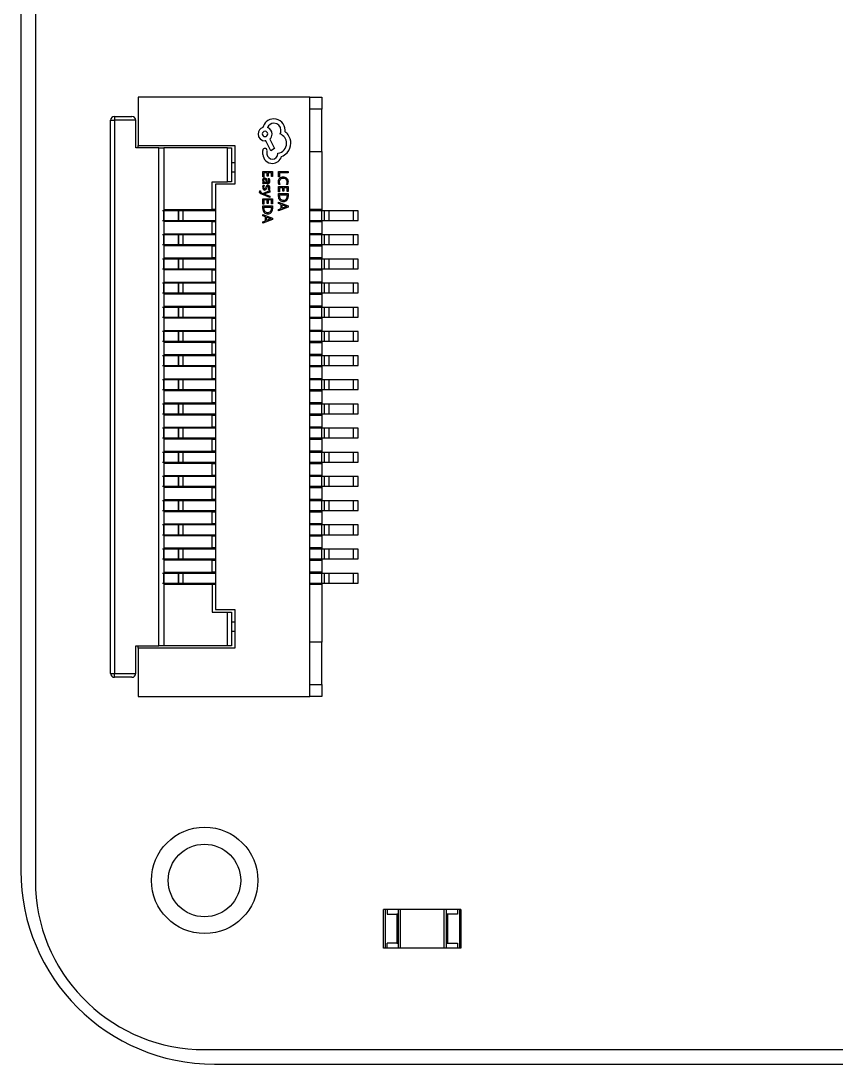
# Model space of a CAD drawing. Header units: millimetres. Extents: x -265 to 612, y -305 to 248.
# Drawn here: x 441.11 to 457.97, y -210.4 to -188.82 of the extents above; entities that cross this region are included whole.
import ezdxf

# ---------------------------------------------------------------- set-up
doc = ezdxf.new("R2010")
doc.units = ezdxf.units.MM
doc.header["$MEASUREMENT"] = 0
doc.layers.add('图层0000', color=7, linetype='Continuous', lineweight=25)

msp = doc.modelspace()

# ---------------------------------------------------------------- linework, layer by layer
at = {"layer": '图层0000', "color": 7, "linetype": 'Continuous', "lineweight": 25}
for p, q in [((441.414, -187.28), (441.414, -206.6)), ((441.114, -187.385), (441.114, -206.4)), ((447.089, -190.4), (443.539, -190.4)), ((443.539, -190.4), (443.539, -191.4)), ((447.089, -202.8), (447.089, -190.4)), ((447.089, -190.4), (447.339, -190.4)), ((447.339, -190.4), (447.339, -190.65)), ((447.339, -190.65), (447.089, -190.65)), ((447.339, -191.525), (447.339, -190.65)), ((442.969, -202.32), (442.969, -190.88)), ((442.969, -190.88), (443.049, -190.88)), ((443.049, -190.8), (443.409, -190.8)), ((443.049, -190.8), (443.049, -190.88)), ((443.049, -190.88), (443.049, -202.32)), ((443.489, -190.88), (443.049, -190.88)), ((443.489, -191.45), (443.489, -190.88)), ((446.178, -191.308), (446.163, -191.308)), ((446.285, -191.511), (446.178, -191.308)), ((446.26, -191.272), (446.361, -191.466)), ((443.969, -191.45), (443.489, -191.45)), ((443.539, -191.4), (445.539, -191.4)), ((443.539, -191.45), (443.539, -191.4)), ((443.969, -201.75), (443.969, -191.45)), ((443.969, -191.45), (444.069, -191.45)), ((445.389, -191.45), (444.069, -191.45)), ((444.069, -191.45), (444.069, -192.725)), ((445.389, -191.45), (445.469, -191.45)), ((445.389, -192.15), (445.389, -191.45)), ((445.469, -191.45), (445.469, -192.15)), ((445.539, -191.4), (445.539, -192.2)), ((446.114, -191.587), (446.114, -191.502)), ((446.202, -191.514), (446.202, -191.579)), ((446.361, -191.466), (446.285, -191.511)), ((446.428, -191.57), (446.428, -191.558)), ((447.089, -191.525), (447.339, -191.525)), ((447.339, -191.525), (447.339, -192.725)), ((445.469, -191.75), (445.539, -191.75)), ((445.539, -191.95), (445.469, -191.95)), ((446.115, -192.048), (446.115, -191.939)), ((446.115, -191.939), (446.318, -191.939)), ((446.138, -191.965), (446.138, -192.048)), ((446.206, -191.965), (446.138, -191.965)), ((446.206, -192.038), (446.206, -191.965)), ((446.295, -191.965), (446.23, -191.965)), ((446.23, -191.965), (446.23, -192.038)), ((446.295, -192.044), (446.295, -191.965)), ((446.318, -191.939), (446.318, -192.044)), ((446.438, -192.046), (446.438, -191.939)), ((446.438, -191.939), (446.641, -191.939)), ((446.461, -191.965), (446.461, -192.046)), ((446.641, -191.965), (446.461, -191.965)), ((446.641, -191.939), (446.641, -191.965)), ((445.069, -192.15), (445.389, -192.15)), ((445.069, -192.725), (445.069, -192.15)), ((445.539, -192.2), (445.139, -192.2)), ((445.139, -192.2), (445.139, -201)), ((445.469, -192.15), (445.389, -192.15)), ((446.138, -192.048), (446.115, -192.048)), ((446.115, -192.189), (446.115, -192.164)), ((446.115, -192.164), (446.137, -192.164)), ((446.208, -192.189), (446.115, -192.189)), ((446.12, -192.224), (446.146, -192.224)), ((446.188, -192.164), (446.174, -192.164)), ((446.183, -192.13), (446.188, -192.164)), ((446.201, -192.121), (446.207, -192.164)), ((446.23, -192.038), (446.206, -192.038)), ((446.225, -192.087), (446.25, -192.087)), ((446.318, -192.044), (446.295, -192.044)), ((446.461, -192.046), (446.438, -192.046)), ((446.438, -192.357), (446.438, -192.248)), ((446.438, -192.248), (446.641, -192.248)), ((446.471, -192.207), (446.446, -192.207)), ((446.636, -192.207), (446.609, -192.207)), ((446.641, -192.248), (446.641, -192.352)), ((446.049, -192.341), (446.071, -192.341)), ((446.089, -192.381), (446.115, -192.392)), ((446.26, -192.475), (446.093, -192.409)), ((446.115, -192.392), (446.26, -192.335)), ((446.151, -192.402), (446.139, -192.405)), ((446.26, -192.364), (446.151, -192.402)), ((446.151, -192.409), (446.26, -192.448)), ((446.257, -192.315), (446.232, -192.315)), ((446.26, -192.335), (446.26, -192.364)), ((446.26, -192.448), (446.26, -192.475)), ((446.461, -192.357), (446.438, -192.357)), ((446.438, -192.451), (446.438, -192.395)), ((446.438, -192.395), (446.641, -192.395)), ((446.461, -192.274), (446.461, -192.357)), ((446.529, -192.274), (446.461, -192.274)), ((446.461, -192.422), (446.617, -192.422)), ((446.461, -192.451), (446.461, -192.422)), ((446.529, -192.347), (446.529, -192.274)), ((446.552, -192.347), (446.529, -192.347)), ((446.617, -192.274), (446.552, -192.274)), ((446.552, -192.274), (446.552, -192.347)), ((446.617, -192.352), (446.617, -192.274)), ((446.641, -192.352), (446.617, -192.352)), ((446.617, -192.422), (446.617, -192.452)), ((446.641, -192.395), (446.641, -192.453)), ((446.115, -192.612), (446.115, -192.502)), ((446.115, -192.502), (446.318, -192.502)), ((446.138, -192.612), (446.115, -192.612)), ((446.115, -192.706), (446.115, -192.65)), ((446.115, -192.65), (446.318, -192.65)), ((446.138, -192.528), (446.138, -192.612)), ((446.206, -192.528), (446.138, -192.528)), ((446.138, -192.676), (446.295, -192.676)), ((446.138, -192.706), (446.138, -192.676)), ((446.206, -192.601), (446.206, -192.528)), ((446.23, -192.601), (446.206, -192.601)), ((446.295, -192.528), (446.23, -192.528)), ((446.23, -192.528), (446.23, -192.601)), ((446.295, -192.607), (446.295, -192.528)), ((446.318, -192.607), (446.295, -192.607)), ((446.295, -192.676), (446.295, -192.707)), ((446.318, -192.502), (446.318, -192.607)), ((446.318, -192.65), (446.318, -192.708)), ((446.438, -192.601), (446.438, -192.572)), ((446.438, -192.572), (446.641, -192.65)), ((446.493, -192.621), (446.438, -192.601)), ((446.641, -192.678), (446.438, -192.755)), ((446.493, -192.705), (446.493, -192.621)), ((446.516, -192.697), (446.516, -192.629)), ((446.516, -192.629), (446.601, -192.659)), ((446.601, -192.667), (446.516, -192.697)), ((446.641, -192.65), (446.641, -192.678)), ((444.071, -192.75), (444.039, -192.75)), ((444.069, -192.725), (445.069, -192.725)), ((444.069, -192.725), (444.069, -192.975)), ((444.371, -192.75), (444.071, -192.75)), ((444.071, -192.95), (444.071, -192.75)), ((444.47, -192.75), (444.37, -192.75)), ((444.37, -192.75), (444.37, -192.95)), ((444.371, -192.95), (444.371, -192.75)), ((445.139, -192.75), (444.47, -192.75)), ((444.47, -192.95), (444.47, -192.75)), ((445.139, -192.725), (445.069, -192.725)), ((446.115, -192.856), (446.115, -192.827)), ((446.115, -192.827), (446.318, -192.904)), ((446.17, -192.875), (446.115, -192.856)), ((446.17, -192.96), (446.17, -192.875)), ((446.193, -192.952), (446.193, -192.884)), ((446.193, -192.884), (446.278, -192.914)), ((446.438, -192.726), (446.493, -192.705)), ((446.438, -192.755), (446.438, -192.726)), ((447.339, -192.725), (447.089, -192.725)), ((447.339, -192.75), (447.089, -192.75)), ((447.339, -192.725), (447.339, -192.75)), ((447.339, -192.95), (447.339, -192.75)), ((447.389, -192.75), (447.339, -192.75)), ((447.489, -192.75), (447.339, -192.75)), ((447.389, -192.95), (447.389, -192.75)), ((447.489, -192.95), (447.489, -192.75)), ((447.989, -192.75), (447.489, -192.75)), ((448.089, -192.75), (447.989, -192.75)), ((447.989, -192.95), (447.989, -192.75)), ((448.089, -192.95), (448.089, -192.75)), ((444.039, -192.95), (444.071, -192.95)), ((445.069, -192.975), (444.069, -192.975)), ((444.069, -192.975), (444.069, -193.225)), ((444.071, -192.95), (444.371, -192.95)), ((444.37, -192.95), (444.47, -192.95)), ((444.47, -192.95), (445.139, -192.95)), ((445.069, -193.225), (445.069, -192.975)), ((445.069, -192.975), (445.139, -192.975)), ((446.318, -192.932), (446.115, -193.01)), ((446.115, -192.981), (446.17, -192.96)), ((446.115, -193.01), (446.115, -192.981)), ((446.278, -192.921), (446.193, -192.952)), ((446.318, -192.904), (446.318, -192.932)), ((447.089, -192.95), (447.339, -192.95)), ((447.089, -192.975), (447.339, -192.975)), ((447.339, -192.95), (447.389, -192.95)), ((447.339, -192.95), (447.489, -192.95)), ((447.339, -192.95), (447.339, -192.975)), ((447.339, -192.975), (447.339, -193.225)), ((447.489, -192.95), (447.989, -192.95)), ((447.989, -192.95), (448.089, -192.95)), ((444.071, -193.25), (444.039, -193.25)), ((444.069, -193.225), (445.069, -193.225)), ((444.069, -193.225), (444.069, -193.475)), ((444.371, -193.25), (444.071, -193.25)), ((444.071, -193.45), (444.071, -193.25)), ((444.47, -193.25), (444.37, -193.25)), ((444.37, -193.25), (444.37, -193.45)), ((444.371, -193.45), (444.371, -193.25)), ((445.139, -193.25), (444.47, -193.25)), ((444.47, -193.45), (444.47, -193.25)), ((445.139, -193.225), (445.069, -193.225)), ((447.339, -193.225), (447.089, -193.225)), ((447.339, -193.25), (447.089, -193.25)), ((447.339, -193.225), (447.339, -193.25)), ((447.339, -193.45), (447.339, -193.25)), ((447.389, -193.25), (447.339, -193.25)), ((447.489, -193.25), (447.339, -193.25)), ((447.389, -193.45), (447.389, -193.25)), ((447.489, -193.45), (447.489, -193.25)), ((447.989, -193.25), (447.489, -193.25)), ((448.089, -193.25), (447.989, -193.25)), ((447.989, -193.45), (447.989, -193.25)), ((448.089, -193.45), (448.089, -193.25)), ((444.039, -193.45), (444.071, -193.45)), ((445.069, -193.475), (444.069, -193.475)), ((444.069, -193.475), (444.069, -193.725)), ((444.071, -193.45), (444.371, -193.45)), ((444.37, -193.45), (444.47, -193.45)), ((444.47, -193.45), (445.139, -193.45)), ((445.069, -193.725), (445.069, -193.475)), ((445.069, -193.475), (445.139, -193.475)), ((447.089, -193.45), (447.339, -193.45)), ((447.089, -193.475), (447.339, -193.475)), ((447.339, -193.45), (447.389, -193.45)), ((447.339, -193.45), (447.489, -193.45)), ((447.339, -193.45), (447.339, -193.475)), ((447.339, -193.475), (447.339, -193.725)), ((447.489, -193.45), (447.989, -193.45)), ((447.989, -193.45), (448.089, -193.45)), ((444.071, -193.75), (444.039, -193.75)), ((444.069, -193.725), (445.069, -193.725)), ((444.069, -193.725), (444.069, -193.975)), ((444.371, -193.75), (444.071, -193.75)), ((444.071, -193.95), (444.071, -193.75)), ((444.47, -193.75), (444.37, -193.75)), ((444.37, -193.75), (444.37, -193.95)), ((444.371, -193.95), (444.371, -193.75)), ((445.139, -193.75), (444.47, -193.75)), ((444.47, -193.95), (444.47, -193.75)), ((445.139, -193.725), (445.069, -193.725)), ((447.339, -193.725), (447.089, -193.725)), ((447.339, -193.75), (447.089, -193.75)), ((447.339, -193.725), (447.339, -193.75)), ((447.339, -193.95), (447.339, -193.75)), ((447.389, -193.75), (447.339, -193.75)), ((447.489, -193.75), (447.339, -193.75)), ((447.389, -193.95), (447.389, -193.75)), ((447.489, -193.95), (447.489, -193.75)), ((447.989, -193.75), (447.489, -193.75)), ((448.089, -193.75), (447.989, -193.75)), ((447.989, -193.95), (447.989, -193.75)), ((448.089, -193.95), (448.089, -193.75)), ((444.039, -193.95), (444.071, -193.95)), ((445.069, -193.975), (444.069, -193.975)), ((444.069, -193.975), (444.069, -194.225)), ((444.071, -193.95), (444.371, -193.95)), ((444.37, -193.95), (444.47, -193.95)), ((444.47, -193.95), (445.139, -193.95)), ((445.069, -194.225), (445.069, -193.975)), ((445.069, -193.975), (445.139, -193.975)), ((447.089, -193.95), (447.339, -193.95)), ((447.089, -193.975), (447.339, -193.975)), ((447.339, -193.95), (447.389, -193.95)), ((447.339, -193.95), (447.489, -193.95)), ((447.339, -193.95), (447.339, -193.975)), ((447.339, -193.975), (447.339, -194.225)), ((447.489, -193.95), (447.989, -193.95)), ((447.989, -193.95), (448.089, -193.95)), ((444.071, -194.25), (444.039, -194.25)), ((444.069, -194.225), (445.069, -194.225)), ((444.069, -194.225), (444.069, -194.475)), ((444.371, -194.25), (444.071, -194.25)), ((444.071, -194.45), (444.071, -194.25)), ((444.47, -194.25), (444.37, -194.25)), ((444.37, -194.25), (444.37, -194.45)), ((444.371, -194.45), (444.371, -194.25)), ((445.139, -194.25), (444.47, -194.25)), ((444.47, -194.45), (444.47, -194.25)), ((445.139, -194.225), (445.069, -194.225)), ((447.339, -194.225), (447.089, -194.225)), ((447.339, -194.25), (447.089, -194.25)), ((447.339, -194.225), (447.339, -194.25)), ((447.339, -194.45), (447.339, -194.25)), ((447.389, -194.25), (447.339, -194.25)), ((447.489, -194.25), (447.339, -194.25)), ((447.389, -194.45), (447.389, -194.25)), ((447.489, -194.45), (447.489, -194.25)), ((447.989, -194.25), (447.489, -194.25)), ((448.089, -194.25), (447.989, -194.25)), ((447.989, -194.45), (447.989, -194.25)), ((448.089, -194.45), (448.089, -194.25)), ((444.039, -194.45), (444.071, -194.45)), ((445.069, -194.475), (444.069, -194.475)), ((444.069, -194.475), (444.069, -194.725)), ((444.071, -194.45), (444.371, -194.45)), ((444.37, -194.45), (444.47, -194.45)), ((444.47, -194.45), (445.139, -194.45)), ((445.069, -194.725), (445.069, -194.475)), ((445.069, -194.475), (445.139, -194.475)), ((447.089, -194.45), (447.339, -194.45)), ((447.089, -194.475), (447.339, -194.475)), ((447.339, -194.45), (447.389, -194.45)), ((447.339, -194.45), (447.489, -194.45)), ((447.339, -194.45), (447.339, -194.475)), ((447.339, -194.475), (447.339, -194.725)), ((447.489, -194.45), (447.989, -194.45)), ((447.989, -194.45), (448.089, -194.45)), ((444.071, -194.75), (444.039, -194.75)), ((444.069, -194.725), (445.069, -194.725)), ((444.069, -194.725), (444.069, -194.975)), ((444.371, -194.75), (444.071, -194.75)), ((444.071, -194.95), (444.071, -194.75)), ((444.47, -194.75), (444.37, -194.75)), ((444.37, -194.75), (444.37, -194.95)), ((444.371, -194.95), (444.371, -194.75)), ((445.139, -194.75), (444.47, -194.75)), ((444.47, -194.95), (444.47, -194.75)), ((445.139, -194.725), (445.069, -194.725)), ((447.339, -194.725), (447.089, -194.725)), ((447.339, -194.75), (447.089, -194.75)), ((447.339, -194.725), (447.339, -194.75)), ((447.339, -194.95), (447.339, -194.75)), ((447.389, -194.75), (447.339, -194.75)), ((447.489, -194.75), (447.339, -194.75)), ((447.389, -194.95), (447.389, -194.75)), ((447.489, -194.95), (447.489, -194.75)), ((447.989, -194.75), (447.489, -194.75)), ((448.089, -194.75), (447.989, -194.75)), ((447.989, -194.95), (447.989, -194.75)), ((448.089, -194.95), (448.089, -194.75)), ((444.039, -194.95), (444.071, -194.95)), ((445.069, -194.975), (444.069, -194.975)), ((444.069, -194.975), (444.069, -195.225)), ((444.071, -194.95), (444.371, -194.95)), ((444.37, -194.95), (444.47, -194.95)), ((444.47, -194.95), (445.139, -194.95)), ((445.069, -195.225), (445.069, -194.975)), ((445.069, -194.975), (445.139, -194.975)), ((447.089, -194.95), (447.339, -194.95)), ((447.089, -194.975), (447.339, -194.975)), ((447.339, -194.95), (447.389, -194.95)), ((447.339, -194.95), (447.489, -194.95)), ((447.339, -194.95), (447.339, -194.975)), ((447.339, -194.975), (447.339, -195.225)), ((447.489, -194.95), (447.989, -194.95)), ((447.989, -194.95), (448.089, -194.95)), ((444.071, -195.25), (444.039, -195.25)), ((444.069, -195.225), (445.069, -195.225)), ((444.069, -195.225), (444.069, -195.475)), ((444.371, -195.25), (444.071, -195.25)), ((444.071, -195.45), (444.071, -195.25)), ((444.47, -195.25), (444.37, -195.25)), ((444.37, -195.25), (444.37, -195.45)), ((444.371, -195.45), (444.371, -195.25)), ((445.139, -195.25), (444.47, -195.25)), ((444.47, -195.45), (444.47, -195.25)), ((445.139, -195.225), (445.069, -195.225)), ((447.339, -195.225), (447.089, -195.225)), ((447.339, -195.25), (447.089, -195.25)), ((447.339, -195.225), (447.339, -195.25)), ((447.339, -195.45), (447.339, -195.25)), ((447.389, -195.25), (447.339, -195.25)), ((447.489, -195.25), (447.339, -195.25)), ((447.389, -195.45), (447.389, -195.25)), ((447.489, -195.45), (447.489, -195.25)), ((447.989, -195.25), (447.489, -195.25)), ((448.089, -195.25), (447.989, -195.25)), ((447.989, -195.45), (447.989, -195.25)), ((448.089, -195.45), (448.089, -195.25)), ((444.039, -195.45), (444.071, -195.45)), ((445.069, -195.475), (444.069, -195.475)), ((444.069, -195.475), (444.069, -195.725)), ((444.071, -195.45), (444.371, -195.45)), ((444.37, -195.45), (444.47, -195.45)), ((444.47, -195.45), (445.139, -195.45)), ((445.069, -195.725), (445.069, -195.475)), ((445.069, -195.475), (445.139, -195.475)), ((447.089, -195.45), (447.339, -195.45)), ((447.089, -195.475), (447.339, -195.475)), ((447.339, -195.45), (447.389, -195.45)), ((447.339, -195.45), (447.489, -195.45)), ((447.339, -195.45), (447.339, -195.475)), ((447.339, -195.475), (447.339, -195.725)), ((447.489, -195.45), (447.989, -195.45)), ((447.989, -195.45), (448.089, -195.45)), ((444.071, -195.75), (444.039, -195.75)), ((444.069, -195.725), (445.069, -195.725)), ((444.069, -195.725), (444.069, -195.975)), ((444.371, -195.75), (444.071, -195.75)), ((444.071, -195.95), (444.071, -195.75)), ((444.47, -195.75), (444.37, -195.75)), ((444.37, -195.75), (444.37, -195.95)), ((444.371, -195.95), (444.371, -195.75)), ((445.139, -195.75), (444.47, -195.75)), ((444.47, -195.95), (444.47, -195.75)), ((445.139, -195.725), (445.069, -195.725)), ((447.339, -195.725), (447.089, -195.725)), ((447.339, -195.75), (447.089, -195.75)), ((447.339, -195.725), (447.339, -195.75)), ((447.339, -195.95), (447.339, -195.75)), ((447.389, -195.75), (447.339, -195.75)), ((447.489, -195.75), (447.339, -195.75)), ((447.389, -195.95), (447.389, -195.75)), ((447.489, -195.95), (447.489, -195.75)), ((447.989, -195.75), (447.489, -195.75)), ((448.089, -195.75), (447.989, -195.75)), ((447.989, -195.95), (447.989, -195.75)), ((448.089, -195.95), (448.089, -195.75)), ((444.039, -195.95), (444.071, -195.95)), ((445.069, -195.975), (444.069, -195.975)), ((444.069, -195.975), (444.069, -196.225)), ((444.071, -195.95), (444.371, -195.95)), ((444.37, -195.95), (444.47, -195.95)), ((444.47, -195.95), (445.139, -195.95)), ((445.069, -196.225), (445.069, -195.975)), ((445.069, -195.975), (445.139, -195.975)), ((447.089, -195.95), (447.339, -195.95)), ((447.089, -195.975), (447.339, -195.975)), ((447.339, -195.95), (447.389, -195.95)), ((447.339, -195.95), (447.489, -195.95)), ((447.339, -195.95), (447.339, -195.975)), ((447.339, -195.975), (447.339, -196.225)), ((447.489, -195.95), (447.989, -195.95)), ((447.989, -195.95), (448.089, -195.95)), ((444.071, -196.25), (444.039, -196.25)), ((444.069, -196.225), (445.069, -196.225)), ((444.069, -196.225), (444.069, -196.475)), ((444.371, -196.25), (444.071, -196.25)), ((444.071, -196.45), (444.071, -196.25)), ((444.47, -196.25), (444.37, -196.25)), ((444.37, -196.25), (444.37, -196.45)), ((444.371, -196.45), (444.371, -196.25)), ((445.139, -196.25), (444.47, -196.25)), ((444.47, -196.45), (444.47, -196.25)), ((445.139, -196.225), (445.069, -196.225)), ((447.339, -196.225), (447.089, -196.225)), ((447.339, -196.25), (447.089, -196.25)), ((447.339, -196.225), (447.339, -196.25)), ((447.339, -196.45), (447.339, -196.25)), ((447.389, -196.25), (447.339, -196.25)), ((447.489, -196.25), (447.339, -196.25)), ((447.389, -196.45), (447.389, -196.25)), ((447.489, -196.45), (447.489, -196.25)), ((447.989, -196.25), (447.489, -196.25)), ((448.089, -196.25), (447.989, -196.25)), ((447.989, -196.45), (447.989, -196.25)), ((448.089, -196.45), (448.089, -196.25)), ((444.039, -196.45), (444.071, -196.45)), ((445.069, -196.475), (444.069, -196.475)), ((444.069, -196.475), (444.069, -196.725)), ((444.071, -196.45), (444.371, -196.45)), ((444.37, -196.45), (444.47, -196.45)), ((444.47, -196.45), (445.139, -196.45)), ((445.069, -196.725), (445.069, -196.475)), ((445.069, -196.475), (445.139, -196.475)), ((447.089, -196.45), (447.339, -196.45)), ((447.089, -196.475), (447.339, -196.475)), ((447.339, -196.45), (447.389, -196.45)), ((447.339, -196.45), (447.489, -196.45)), ((447.339, -196.45), (447.339, -196.475)), ((447.339, -196.475), (447.339, -196.725)), ((447.489, -196.45), (447.989, -196.45)), ((447.989, -196.45), (448.089, -196.45)), ((444.071, -196.75), (444.039, -196.75)), ((444.069, -196.725), (445.069, -196.725)), ((444.069, -196.725), (444.069, -196.975)), ((444.371, -196.75), (444.071, -196.75)), ((444.071, -196.95), (444.071, -196.75)), ((444.47, -196.75), (444.37, -196.75)), ((444.37, -196.75), (444.37, -196.95)), ((444.371, -196.95), (444.371, -196.75)), ((445.139, -196.75), (444.47, -196.75)), ((444.47, -196.95), (444.47, -196.75)), ((445.139, -196.725), (445.069, -196.725)), ((447.339, -196.725), (447.089, -196.725)), ((447.339, -196.75), (447.089, -196.75)), ((447.339, -196.725), (447.339, -196.75)), ((447.339, -196.95), (447.339, -196.75)), ((447.389, -196.75), (447.339, -196.75)), ((447.489, -196.75), (447.339, -196.75)), ((447.389, -196.95), (447.389, -196.75)), ((447.489, -196.95), (447.489, -196.75)), ((447.989, -196.75), (447.489, -196.75)), ((448.089, -196.75), (447.989, -196.75)), ((447.989, -196.95), (447.989, -196.75)), ((448.089, -196.95), (448.089, -196.75)), ((444.039, -196.95), (444.071, -196.95)), ((445.069, -196.975), (444.069, -196.975)), ((444.069, -196.975), (444.069, -197.225)), ((444.071, -196.95), (444.371, -196.95)), ((444.37, -196.95), (444.47, -196.95)), ((444.47, -196.95), (445.139, -196.95)), ((445.069, -197.225), (445.069, -196.975)), ((445.069, -196.975), (445.139, -196.975)), ((447.089, -196.95), (447.339, -196.95)), ((447.089, -196.975), (447.339, -196.975)), ((447.339, -196.95), (447.389, -196.95)), ((447.339, -196.95), (447.489, -196.95)), ((447.339, -196.95), (447.339, -196.975)), ((447.339, -196.975), (447.339, -197.225)), ((447.489, -196.95), (447.989, -196.95)), ((447.989, -196.95), (448.089, -196.95)), ((444.071, -197.25), (444.039, -197.25)), ((444.069, -197.225), (445.069, -197.225)), ((444.069, -197.225), (444.069, -197.475)), ((444.371, -197.25), (444.071, -197.25)), ((444.071, -197.45), (444.071, -197.25)), ((444.47, -197.25), (444.37, -197.25)), ((444.37, -197.25), (444.37, -197.45)), ((444.371, -197.45), (444.371, -197.25)), ((445.139, -197.25), (444.47, -197.25)), ((444.47, -197.45), (444.47, -197.25)), ((445.139, -197.225), (445.069, -197.225)), ((447.339, -197.225), (447.089, -197.225)), ((447.339, -197.25), (447.089, -197.25)), ((447.339, -197.225), (447.339, -197.25)), ((447.339, -197.45), (447.339, -197.25)), ((447.389, -197.25), (447.339, -197.25)), ((447.489, -197.25), (447.339, -197.25)), ((447.389, -197.45), (447.389, -197.25)), ((447.489, -197.45), (447.489, -197.25)), ((447.989, -197.25), (447.489, -197.25)), ((448.089, -197.25), (447.989, -197.25)), ((447.989, -197.45), (447.989, -197.25)), ((448.089, -197.45), (448.089, -197.25)), ((444.039, -197.45), (444.071, -197.45)), ((445.069, -197.475), (444.069, -197.475)), ((444.069, -197.475), (444.069, -197.725)), ((444.071, -197.45), (444.371, -197.45)), ((444.37, -197.45), (444.47, -197.45)), ((444.47, -197.45), (445.139, -197.45)), ((445.069, -197.725), (445.069, -197.475)), ((445.069, -197.475), (445.139, -197.475)), ((447.089, -197.45), (447.339, -197.45)), ((447.089, -197.475), (447.339, -197.475)), ((447.339, -197.45), (447.389, -197.45)), ((447.339, -197.45), (447.489, -197.45)), ((447.339, -197.45), (447.339, -197.475)), ((447.339, -197.475), (447.339, -197.725)), ((447.489, -197.45), (447.989, -197.45)), ((447.989, -197.45), (448.089, -197.45)), ((444.071, -197.75), (444.039, -197.75)), ((444.069, -197.725), (445.069, -197.725)), ((444.069, -197.725), (444.069, -197.975)), ((444.371, -197.75), (444.071, -197.75)), ((444.071, -197.95), (444.071, -197.75)), ((444.47, -197.75), (444.37, -197.75)), ((444.37, -197.75), (444.37, -197.95)), ((444.371, -197.95), (444.371, -197.75)), ((445.139, -197.75), (444.47, -197.75)), ((444.47, -197.95), (444.47, -197.75)), ((445.139, -197.725), (445.069, -197.725)), ((447.339, -197.725), (447.089, -197.725)), ((447.339, -197.75), (447.089, -197.75)), ((447.339, -197.725), (447.339, -197.75)), ((447.339, -197.95), (447.339, -197.75)), ((447.389, -197.75), (447.339, -197.75)), ((447.489, -197.75), (447.339, -197.75)), ((447.389, -197.95), (447.389, -197.75)), ((447.489, -197.95), (447.489, -197.75)), ((447.989, -197.75), (447.489, -197.75)), ((448.089, -197.75), (447.989, -197.75)), ((447.989, -197.95), (447.989, -197.75)), ((448.089, -197.95), (448.089, -197.75)), ((444.039, -197.95), (444.071, -197.95)), ((445.069, -197.975), (444.069, -197.975)), ((444.069, -197.975), (444.069, -198.225)), ((444.071, -197.95), (444.371, -197.95)), ((444.37, -197.95), (444.47, -197.95)), ((444.47, -197.95), (445.139, -197.95)), ((445.069, -198.225), (445.069, -197.975)), ((445.069, -197.975), (445.139, -197.975)), ((447.089, -197.95), (447.339, -197.95)), ((447.089, -197.975), (447.339, -197.975)), ((447.339, -197.95), (447.389, -197.95)), ((447.339, -197.95), (447.489, -197.95)), ((447.339, -197.95), (447.339, -197.975)), ((447.339, -197.975), (447.339, -198.225)), ((447.489, -197.95), (447.989, -197.95)), ((447.989, -197.95), (448.089, -197.95)), ((444.071, -198.25), (444.039, -198.25)), ((444.069, -198.225), (445.069, -198.225)), ((444.069, -198.225), (444.069, -198.475)), ((444.371, -198.25), (444.071, -198.25)), ((444.071, -198.45), (444.071, -198.25)), ((444.47, -198.25), (444.37, -198.25)), ((444.37, -198.25), (444.37, -198.45)), ((444.371, -198.45), (444.371, -198.25)), ((445.139, -198.25), (444.47, -198.25)), ((444.47, -198.45), (444.47, -198.25)), ((445.139, -198.225), (445.069, -198.225)), ((447.339, -198.225), (447.089, -198.225)), ((447.339, -198.25), (447.089, -198.25)), ((447.339, -198.225), (447.339, -198.25)), ((447.339, -198.45), (447.339, -198.25)), ((447.389, -198.25), (447.339, -198.25)), ((447.489, -198.25), (447.339, -198.25)), ((447.389, -198.45), (447.389, -198.25)), ((447.489, -198.45), (447.489, -198.25)), ((447.989, -198.25), (447.489, -198.25)), ((448.089, -198.25), (447.989, -198.25)), ((447.989, -198.45), (447.989, -198.25)), ((448.089, -198.45), (448.089, -198.25)), ((444.039, -198.45), (444.071, -198.45)), ((445.069, -198.475), (444.069, -198.475)), ((444.069, -198.475), (444.069, -198.725)), ((444.071, -198.45), (444.371, -198.45)), ((444.37, -198.45), (444.47, -198.45)), ((444.47, -198.45), (445.139, -198.45)), ((445.069, -198.725), (445.069, -198.475)), ((445.069, -198.475), (445.139, -198.475)), ((447.089, -198.45), (447.339, -198.45)), ((447.089, -198.475), (447.339, -198.475)), ((447.339, -198.45), (447.389, -198.45)), ((447.339, -198.45), (447.489, -198.45)), ((447.339, -198.45), (447.339, -198.475)), ((447.339, -198.475), (447.339, -198.725)), ((447.489, -198.45), (447.989, -198.45)), ((447.989, -198.45), (448.089, -198.45)), ((444.071, -198.75), (444.039, -198.75)), ((444.069, -198.725), (445.069, -198.725)), ((444.069, -198.725), (444.069, -198.975)), ((444.371, -198.75), (444.071, -198.75)), ((444.071, -198.95), (444.071, -198.75)), ((444.47, -198.75), (444.37, -198.75)), ((444.37, -198.75), (444.37, -198.95)), ((444.371, -198.95), (444.371, -198.75)), ((445.139, -198.75), (444.47, -198.75)), ((444.47, -198.95), (444.47, -198.75)), ((445.139, -198.725), (445.069, -198.725)), ((447.339, -198.725), (447.089, -198.725)), ((447.339, -198.75), (447.089, -198.75)), ((447.339, -198.725), (447.339, -198.75)), ((447.339, -198.95), (447.339, -198.75)), ((447.389, -198.75), (447.339, -198.75)), ((447.489, -198.75), (447.339, -198.75)), ((447.389, -198.95), (447.389, -198.75)), ((447.489, -198.95), (447.489, -198.75)), ((447.989, -198.75), (447.489, -198.75)), ((448.089, -198.75), (447.989, -198.75)), ((447.989, -198.95), (447.989, -198.75)), ((448.089, -198.95), (448.089, -198.75)), ((444.039, -198.95), (444.071, -198.95)), ((445.069, -198.975), (444.069, -198.975)), ((444.069, -198.975), (444.069, -199.225)), ((444.071, -198.95), (444.371, -198.95)), ((444.37, -198.95), (444.47, -198.95)), ((444.47, -198.95), (445.139, -198.95)), ((445.069, -199.225), (445.069, -198.975)), ((445.069, -198.975), (445.139, -198.975)), ((447.089, -198.95), (447.339, -198.95)), ((447.089, -198.975), (447.339, -198.975)), ((447.339, -198.95), (447.389, -198.95)), ((447.339, -198.95), (447.489, -198.95)), ((447.339, -198.95), (447.339, -198.975)), ((447.339, -198.975), (447.339, -199.225)), ((447.489, -198.95), (447.989, -198.95)), ((447.989, -198.95), (448.089, -198.95)), ((444.071, -199.25), (444.039, -199.25)), ((444.069, -199.225), (445.069, -199.225)), ((444.069, -199.225), (444.069, -199.475)), ((444.371, -199.25), (444.071, -199.25)), ((444.071, -199.45), (444.071, -199.25)), ((444.47, -199.25), (444.37, -199.25)), ((444.37, -199.25), (444.37, -199.45)), ((444.371, -199.45), (444.371, -199.25)), ((445.139, -199.25), (444.47, -199.25)), ((444.47, -199.45), (444.47, -199.25)), ((445.139, -199.225), (445.069, -199.225)), ((447.339, -199.225), (447.089, -199.225)), ((447.339, -199.25), (447.089, -199.25)), ((447.339, -199.225), (447.339, -199.25)), ((447.339, -199.45), (447.339, -199.25)), ((447.389, -199.25), (447.339, -199.25)), ((447.489, -199.25), (447.339, -199.25)), ((447.389, -199.45), (447.389, -199.25)), ((447.489, -199.45), (447.489, -199.25)), ((447.989, -199.25), (447.489, -199.25)), ((448.089, -199.25), (447.989, -199.25)), ((447.989, -199.45), (447.989, -199.25)), ((448.089, -199.45), (448.089, -199.25)), ((444.039, -199.45), (444.071, -199.45)), ((445.069, -199.475), (444.069, -199.475)), ((444.069, -199.475), (444.069, -199.725)), ((444.071, -199.45), (444.371, -199.45)), ((444.37, -199.45), (444.47, -199.45)), ((444.47, -199.45), (445.139, -199.45)), ((445.069, -199.725), (445.069, -199.475)), ((445.069, -199.475), (445.139, -199.475)), ((447.089, -199.45), (447.339, -199.45)), ((447.089, -199.475), (447.339, -199.475)), ((447.339, -199.45), (447.389, -199.45)), ((447.339, -199.45), (447.489, -199.45)), ((447.339, -199.45), (447.339, -199.475)), ((447.339, -199.475), (447.339, -199.725)), ((447.489, -199.45), (447.989, -199.45)), ((447.989, -199.45), (448.089, -199.45)), ((444.071, -199.75), (444.039, -199.75)), ((444.069, -199.725), (445.069, -199.725)), ((444.069, -199.725), (444.069, -199.975)), ((444.371, -199.75), (444.071, -199.75)), ((444.071, -199.95), (444.071, -199.75)), ((444.47, -199.75), (444.37, -199.75)), ((444.37, -199.75), (444.37, -199.95)), ((444.371, -199.95), (444.371, -199.75)), ((445.139, -199.75), (444.47, -199.75)), ((444.47, -199.95), (444.47, -199.75)), ((445.139, -199.725), (445.069, -199.725)), ((447.339, -199.725), (447.089, -199.725)), ((447.339, -199.75), (447.089, -199.75)), ((447.339, -199.725), (447.339, -199.75)), ((447.339, -199.95), (447.339, -199.75)), ((447.389, -199.75), (447.339, -199.75)), ((447.489, -199.75), (447.339, -199.75)), ((447.389, -199.95), (447.389, -199.75)), ((447.489, -199.95), (447.489, -199.75)), ((447.989, -199.75), (447.489, -199.75)), ((448.089, -199.75), (447.989, -199.75)), ((447.989, -199.95), (447.989, -199.75)), ((448.089, -199.95), (448.089, -199.75)), ((444.039, -199.95), (444.071, -199.95)), ((445.069, -199.975), (444.069, -199.975)), ((444.069, -199.975), (444.069, -200.225)), ((444.071, -199.95), (444.371, -199.95)), ((444.37, -199.95), (444.47, -199.95)), ((444.47, -199.95), (445.139, -199.95)), ((445.069, -200.225), (445.069, -199.975)), ((445.069, -199.975), (445.139, -199.975)), ((447.089, -199.95), (447.339, -199.95)), ((447.089, -199.975), (447.339, -199.975)), ((447.339, -199.95), (447.389, -199.95)), ((447.339, -199.95), (447.489, -199.95)), ((447.339, -199.95), (447.339, -199.975)), ((447.339, -199.975), (447.339, -200.225)), ((447.489, -199.95), (447.989, -199.95)), ((447.989, -199.95), (448.089, -199.95)), ((444.069, -200.225), (445.069, -200.225)), ((444.069, -200.225), (444.069, -200.475)), ((445.139, -200.225), (445.069, -200.225)), ((447.339, -200.225), (447.089, -200.225)), ((447.339, -200.225), (447.339, -200.25)), ((444.071, -200.25), (444.039, -200.25)), ((444.371, -200.25), (444.071, -200.25)), ((444.071, -200.45), (444.071, -200.25)), ((444.47, -200.25), (444.37, -200.25)), ((444.37, -200.25), (444.37, -200.45)), ((444.371, -200.45), (444.371, -200.25)), ((445.139, -200.25), (444.47, -200.25)), ((444.47, -200.45), (444.47, -200.25)), ((447.339, -200.25), (447.089, -200.25)), ((447.339, -200.45), (447.339, -200.25)), ((447.389, -200.25), (447.339, -200.25)), ((447.489, -200.25), (447.339, -200.25)), ((447.389, -200.45), (447.389, -200.25)), ((447.489, -200.45), (447.489, -200.25)), ((447.989, -200.25), (447.489, -200.25)), ((448.089, -200.25), (447.989, -200.25)), ((447.989, -200.45), (447.989, -200.25)), ((448.089, -200.45), (448.089, -200.25)), ((444.039, -200.45), (444.071, -200.45)), ((444.069, -200.475), (445.069, -200.475)), ((444.069, -200.475), (444.069, -201.75)), ((444.071, -200.45), (444.371, -200.45)), ((444.37, -200.45), (444.47, -200.45)), ((444.47, -200.45), (445.139, -200.45)), ((445.069, -200.475), (445.069, -201.05)), ((445.069, -200.475), (445.139, -200.475)), ((447.089, -200.45), (447.339, -200.45)), ((447.089, -200.475), (447.339, -200.475)), ((447.339, -200.45), (447.389, -200.45)), ((447.339, -200.45), (447.489, -200.45)), ((447.339, -200.45), (447.339, -200.475)), ((447.339, -200.475), (447.339, -201.675)), ((447.489, -200.45), (447.989, -200.45)), ((447.989, -200.45), (448.089, -200.45)), ((445.069, -201.05), (445.389, -201.05)), ((445.139, -201), (445.539, -201)), ((445.389, -201.05), (445.469, -201.05)), ((445.389, -201.75), (445.389, -201.05)), ((445.469, -201.05), (445.469, -201.75)), ((445.539, -201), (445.539, -201.8)), ((445.469, -201.25), (445.539, -201.25)), ((445.539, -201.45), (445.469, -201.45)), ((447.339, -201.675), (447.089, -201.675)), ((447.339, -202.55), (447.339, -201.675)), ((443.489, -202.32), (443.489, -201.75)), ((443.489, -201.75), (443.969, -201.75)), ((443.539, -201.8), (443.539, -201.75)), ((445.539, -201.8), (443.539, -201.8)), ((443.539, -201.8), (443.539, -202.8)), ((444.069, -201.75), (443.969, -201.75)), ((445.389, -201.75), (444.069, -201.75)), ((445.469, -201.75), (445.389, -201.75)), ((442.969, -202.32), (443.049, -202.32)), ((443.049, -202.32), (443.489, -202.32)), ((443.049, -202.4), (443.049, -202.32)), ((443.409, -202.4), (443.049, -202.4)), ((447.089, -202.55), (447.339, -202.55)), ((447.339, -202.55), (447.339, -202.8)), ((443.539, -202.8), (447.089, -202.8)), ((447.339, -202.8), (447.089, -202.8)), ((441.414, -206.6), (441.416, -206.784)), ((448.614, -208), (448.614, -207.2)), ((448.644, -207.2), (448.614, -207.2)), ((448.689, -207.2), (448.644, -207.2)), ((448.644, -207.2), (448.644, -208)), ((448.914, -207.2), (448.689, -207.2)), ((448.689, -207.2), (448.689, -207.3)), ((448.689, -207.3), (448.884, -207.3)), ((448.914, -207.3), (448.884, -207.3)), ((448.884, -207.3), (448.884, -207.9)), ((448.914, -207.2), (448.914, -207.3)), ((448.964, -207.2), (448.914, -207.2)), ((448.914, -207.3), (448.914, -207.9)), ((448.964, -208), (448.964, -207.2)), ((449.864, -207.2), (448.964, -207.2)), ((449.864, -208), (449.864, -207.2)), ((449.914, -207.2), (449.864, -207.2)), ((449.914, -207.3), (449.914, -207.2)), ((450.139, -207.2), (449.914, -207.2)), ((449.914, -207.9), (449.914, -207.3)), ((449.944, -207.3), (449.914, -207.3)), ((450.139, -207.3), (449.944, -207.3)), ((449.944, -207.9), (449.944, -207.3)), ((450.184, -207.2), (450.139, -207.2)), ((450.139, -207.2), (450.139, -207.3)), ((450.214, -207.2), (450.184, -207.2)), ((450.184, -207.2), (450.184, -208)), ((450.214, -207.2), (450.214, -208)), ((448.644, -208), (448.614, -208)), ((448.689, -208), (448.644, -208)), ((448.884, -207.9), (448.689, -207.9)), ((448.689, -208), (448.689, -207.9)), ((448.914, -208), (448.689, -208)), ((448.884, -207.9), (448.914, -207.9)), ((448.914, -207.9), (448.914, -208)), ((448.964, -208), (448.914, -208)), ((449.864, -208), (448.964, -208)), ((449.914, -208), (449.864, -208)), ((449.914, -208), (449.914, -207.9)), ((449.914, -207.9), (449.944, -207.9)), ((450.139, -208), (449.914, -208)), ((449.944, -207.9), (450.139, -207.9)), ((450.139, -207.9), (450.139, -208)), ((450.184, -208), (450.139, -208)), ((450.214, -208), (450.184, -208)), ((444.914, -210.1), (528.414, -210.1)), ((445.114, -210.4), (526.414, -210.4))]:
    msp.add_line(p, q, dxfattribs=at)
for centre, radius in [((444.914, -206.6), 1.1), ((444.909, -206.602), 0.75)]:
    msp.add_circle(centre, radius, dxfattribs=at)
for centre, radius, start, end in [((443.049, -190.88), 0.08, 90, 180), ((443.049, -190.88), 0.08, 90, 180), ((443.409, -190.88), 0.08, 0, 90), ((446.344, -191.084), 0.234, 132.2922, 165.7803), ((446.345, -191.086), 0.236, 90.1196, 132.0258), ((446.348, -191.088), 0.147, 90.3887, 155.834), ((446.344, -191.083), 0.233, 45.1012, 90.088), ((446.347, -191.086), 0.145, 0.1186, 89.8814), ((446.344, -191.084), 0.234, 0.0521, 45.2584), ((446.162, -191.163), 0.144, 108.4203, 180.3903), ((446.164, -191.163), 0.145, 180.1186, 269.8814), ((446.162, -191.162), 0.0564, 0.0033, 179.9967), ((446.162, -191.162), 0.0564, 180.0105, 359.9895), ((446.163, -191.165), 0.146, 0.3801, 69.7674), ((446.167, -191.165), 0.142, 310.8719, 0.3553), ((446.34, -191.084), 0.152, 329.014, 359.3809), ((446.405, -191.355), 0.203, 359.7659, 71.4711), ((446.324, -191.079), 0.254, 351.2633, 358.7972), ((446.401, -191.355), 0.295, 36.2235, 53.7765), ((446.404, -191.355), 0.205, 276.676, 359.8034), ((446.395, -191.352), 0.301, 318.5741, 359.5769), ((446.399, -191.355), 0.297, 0.0861, 35.9222), ((446.159, -191.506), 0.0454, 90.585, 175.5967), ((446.315, -191.57), 0.202, 184.9997, 227.6256), ((446.159, -191.505), 0.045, 0.2196, 89.7804), ((446.314, -191.57), 0.112, 184.1956, 270.3856), ((446.315, -191.57), 0.113, 270.0384, 359.9616), ((446.402, -191.355), 0.293, 290.7165, 317.9921), ((446.316, -191.57), 0.202, 227.3645, 270.0763), ((446.311, -191.568), 0.204, 271.566, 342.5925), ((446.16, -192.116), 0.0482, 139.5806, 182.8061), ((446.16, -192.12), 0.0489, 178.4443, 241.9353), ((446.199, -192.262), 0.0872, 154.4241, 181.1594), ((446.152, -192.113), 0.04, 87.3854, 136.616), ((446.161, -192.124), 0.0283, 140.0928, 182.67), ((446.168, -192.126), 0.0361, 178.5513, 227.8459), ((446.203, -192.266), 0.0705, 143.2226, 179.737), ((446.155, -192.12), 0.0216, 88.2614, 138.8128), ((446.172, -192.122), 0.0419, 227.6537, 271.8966), ((446.157, -192.123), 0.0247, 46.4731, 93.1973), ((446.138, -192.132), 0.0452, 3.0996, 36.789), ((446.251, -192.286), 0.0763, 134.5188, 162.4147), ((446.22, -192.261), 0.037, 88.4487, 126.4659), ((446.215, -192.142), 0.0484, 261.7786, 5.454), ((446.222, -192.267), 0.0171, 87.0379, 137.7002), ((446.221, -192.261), 0.0366, 33.6637, 90.7717), ((446.223, -192.267), 0.0166, 32.2404, 90.3323), ((446.169, -192.135), 0.0742, 0.2453, 40.2624), ((446.171, -192.135), 0.0923, 358.825, 31.423), ((446.195, -192.279), 0.0683, 358.1673, 33.8408), ((446.526, -192.147), 0.0919, 134.1952, 182.4668), ((446.554, -192.155), 0.12, 178.0321, 205.7452), ((446.526, -192.152), 0.0686, 133.4168, 182.0009), ((446.557, -192.157), 0.0994, 178.7044, 210.3802), ((446.531, -192.158), 0.103, 87.4019, 131.6899), ((446.533, -192.164), 0.0824, 87.123, 130.8523), ((446.54, -192.163), 0.108, 46.7398, 92.479), ((446.541, -192.168), 0.0862, 48.6686, 92.8034), ((446.547, -192.156), 0.0733, 358.0668, 46.2386), ((446.524, -192.16), 0.0969, 331.1047, 0.6474), ((446.544, -192.156), 0.101, 358.3118, 45.3735), ((446.523, -192.162), 0.122, 338.6256, 1.7889), ((446.104, -192.356), 0.058, 164.5841, 180.9874), ((446.107, -192.355), 0.039, 157.7233, 179.4984), ((446.097, -192.354), 0.0283, 182.2846, 253.9694), ((446.183, -192.267), 0.072, 177.511, 212.9992), ((446.153, -192.286), 0.0365, 213.4487, 271.4651), ((446.113, -192.526), 0.123, 72.3058, 77.9576), ((446.152, -192.279), 0.0173, 269.1082, 321.5842), ((446.155, -192.287), 0.0352, 268.3495, 310.738), ((446.081, -192.231), 0.103, 325.7399, 342.2974), ((446.116, -192.256), 0.0847, 317.2741, 343.1191), ((446.287, -192.311), 0.0948, 144.8364, 161.649), ((446.176, -192.279), 0.0671, 327.4948, 0.7423), ((446.209, -192.277), 0.0342, 357.3674, 32.7909), ((446.174, -192.282), 0.0895, 338.1069, 0.6747), ((446.549, -192.456), 0.112, 177.7933, 221.8819), ((446.544, -192.456), 0.0833, 176.7072, 221.9563), ((446.53, -192.456), 0.0873, 321.2414, 2.6516), ((446.528, -192.457), 0.113, 319.4909, 1.9048), ((446.538, -192.462), 0.0993, 223.647, 272.2902), ((446.536, -192.454), 0.079, 226.3234, 273.3389), ((446.546, -192.462), 0.072, 265.9875, 316.5537), ((446.545, -192.469), 0.0919, 267.7787, 318.2793), ((446.626, -192.585), 0.0788, 251.525, 262.1806), ((446.629, -192.76), 0.0973, 98.2505, 106.8514), ((446.227, -192.71), 0.112, 177.7933, 221.8819), ((446.221, -192.711), 0.0833, 176.7072, 221.9563), ((446.215, -192.716), 0.0993, 223.647, 272.2902), ((446.214, -192.709), 0.079, 226.3234, 273.3389), ((446.223, -192.716), 0.072, 265.9875, 316.5537), ((446.223, -192.724), 0.0919, 267.7787, 318.2793), ((446.208, -192.711), 0.0873, 321.2414, 2.6516), ((446.206, -192.712), 0.113, 319.4909, 1.9048), ((446.303, -192.839), 0.0788, 251.525, 262.1806), ((446.306, -193.014), 0.0973, 98.2505, 106.8514), ((443.049, -202.32), 0.08, 180, 270), ((443.049, -202.32), 0.08, 180, 270), ((443.409, -202.32), 0.08, 270, 0), ((445.114, -206.4), 4, 180, 270), ((444.909, -206.602), 3.498, 182.9715, 270.07)]:
    msp.add_arc(centre, radius, start, end, dxfattribs=at)
for points in [[(446.154, -192.073), (446.181, -192.073), (446.197, -192.089), (446.201, -192.121)], [(446.207, -192.164), (446.231, -192.164), (446.243, -192.154), (446.243, -192.135)], [(446.093, -192.409), (446.062, -192.397), (446.046, -192.379), (446.046, -192.357)], [(446.132, -192.266), (446.132, -192.286), (446.139, -192.296), (446.152, -192.296)]]:
    msp.add_open_spline(points, degree=3, dxfattribs=at)

doc.saveas('drawing.dxf')
